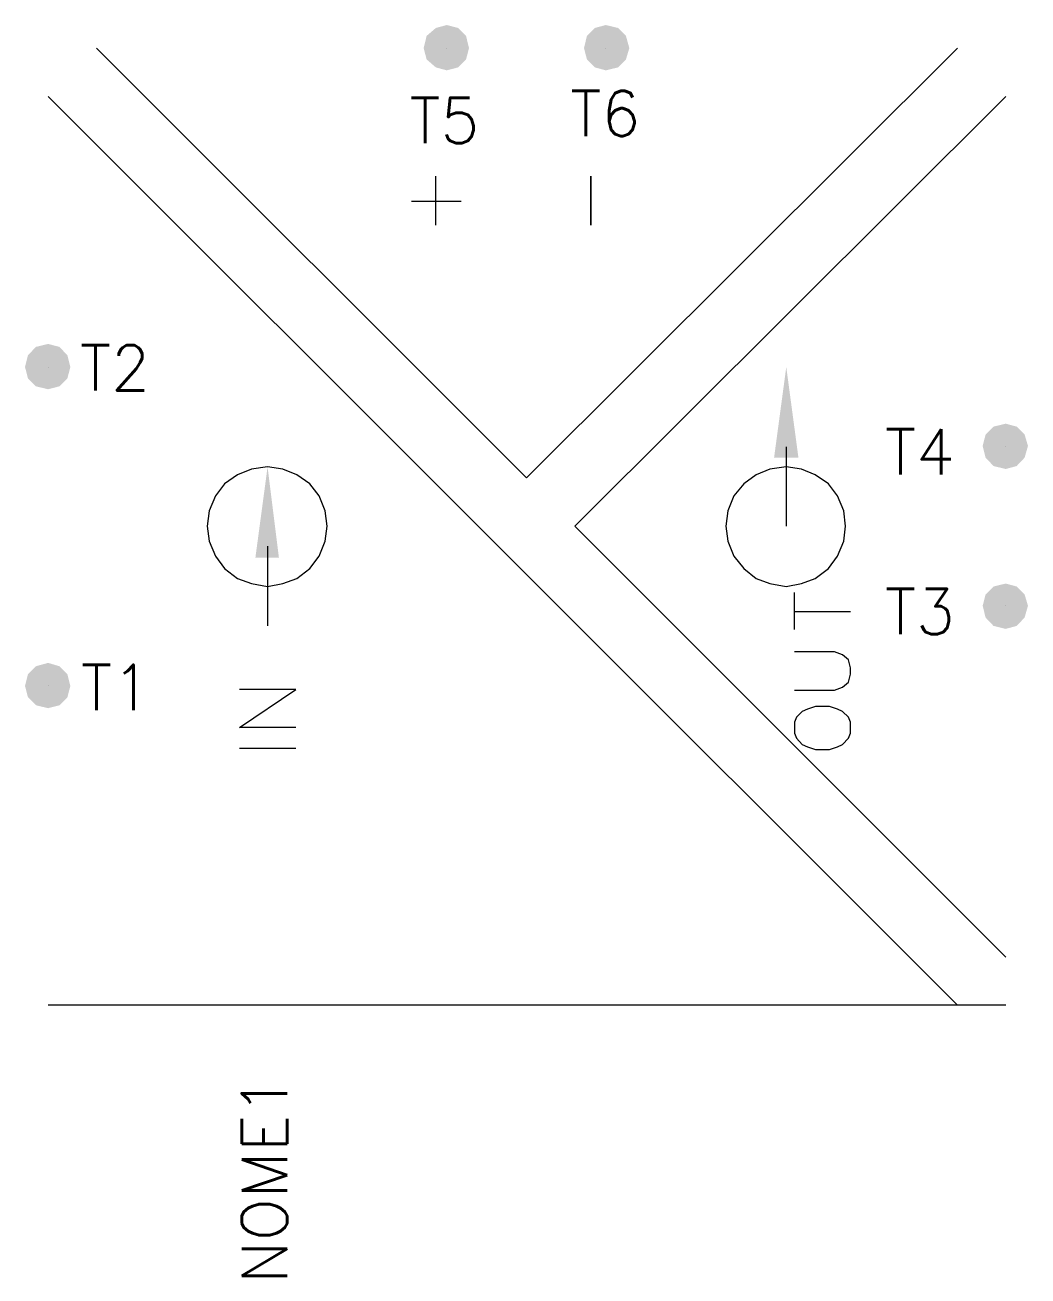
# Model space of a CAD drawing. Header units: millimetres. Extents: x 843.6 to 887.9, y -19 to 36.2.
import ezdxf

# ---------------------------------------------------------------- set-up
doc = ezdxf.new("R2010")
doc.units = ezdxf.units.MM
doc.styles.add('ROMANS', font='romans.shx')

msp = doc.modelspace()

# ---------------------------------------------------------------- hatches: boundary and pattern name
for points in [[(861.376, 34.704), (861.784, 34.352), (861.784, 36.094), (861.376, 35.742)], [(861.784, 34.352), (862.265, 34.222), (862.265, 36.223), (861.784, 36.094)], [(862.265, 34.222), (862.766, 34.352), (862.766, 36.094), (862.265, 36.223)], [(862.766, 34.352), (863.117, 34.704), (863.117, 35.742), (862.766, 36.094)], [(868.453, 34.704), (868.805, 34.352), (868.805, 36.094), (868.453, 35.742)], [(868.805, 34.352), (869.287, 34.222), (869.287, 36.223), (868.805, 36.094)], [(869.287, 34.222), (869.824, 34.352), (869.824, 36.094), (869.287, 36.223)], [(869.824, 34.352), (870.176, 34.704), (870.176, 35.742), (869.824, 36.094)], [(861.246, 35.204), (861.376, 34.704), (861.376, 35.742), (861.376, 35.742)], [(863.117, 34.704), (863.117, 35.742), (863.247, 35.204), (863.247, 35.204)], [(868.323, 35.204), (868.453, 34.704), (868.453, 35.742), (868.453, 35.742)], [(870.176, 34.704), (870.176, 35.742), (870.324, 35.204), (870.324, 35.204)], [(844.129, 20.273), (844.666, 20.143), (844.666, 22.144), (844.129, 22.014)], [(844.666, 20.143), (845.166, 20.273), (845.166, 22.014), (844.666, 22.144)], [(843.647, 21.125), (843.777, 20.625), (843.777, 21.644), (843.777, 21.644)], [(843.777, 20.625), (844.129, 20.273), (844.129, 22.014), (843.777, 21.644)], [(845.166, 20.273), (845.518, 20.625), (845.518, 21.644), (845.166, 22.014)], [(845.518, 20.625), (845.518, 21.644), (845.648, 21.125), (845.648, 21.125)], [(877.253, 21.125), (877.79, 17.123), (876.715, 17.123), (876.715, 17.123)], [(886.052, 17.124), (886.404, 16.753), (886.404, 18.494), (886.052, 18.142)], [(886.404, 16.753), (886.941, 16.623), (886.941, 18.624), (886.404, 18.494)], [(886.941, 16.623), (887.423, 16.753), (887.423, 18.494), (886.941, 18.624)], [(887.423, 16.753), (887.775, 17.124), (887.775, 18.142), (887.423, 18.494)], [(885.923, 17.642), (886.052, 17.124), (886.052, 18.142), (886.052, 18.142)], [(887.775, 17.124), (887.775, 18.142), (887.923, 17.642), (887.923, 17.642)], [(854.355, 16.716), (854.855, 12.714), (853.818, 12.714), (853.818, 12.714)], [(885.923, 10.584), (886.052, 10.065), (886.052, 11.084), (886.052, 11.084)], [(886.052, 10.065), (886.404, 9.695), (886.404, 11.436), (886.052, 11.084)], [(886.404, 9.695), (886.941, 9.565), (886.941, 11.566), (886.404, 11.436)], [(886.941, 9.565), (887.423, 9.695), (887.423, 11.436), (886.941, 11.566)], [(887.423, 9.695), (887.775, 10.065), (887.775, 11.084), (887.423, 11.436)], [(887.775, 10.065), (887.775, 11.084), (887.923, 10.584), (887.923, 10.584)], [(843.777, 6.545), (844.129, 6.193), (844.129, 7.916), (843.777, 7.564)], [(844.129, 6.193), (844.666, 6.064), (844.666, 8.064), (844.129, 7.916)], [(844.666, 6.064), (845.166, 6.193), (845.166, 7.916), (844.666, 8.064)], [(845.166, 6.193), (845.518, 6.545), (845.518, 7.564), (845.166, 7.916)], [(843.647, 7.045), (843.777, 6.545), (843.777, 7.564), (843.777, 7.564)], [(845.518, 6.545), (845.518, 7.564), (845.648, 7.045), (845.648, 7.045)]]:
    msp.add_hatch(color=7).paths.add_polyline_path(points)

# ---------------------------------------------------------------- linework, layer by layer
at = {"color": 7}
msp.add_line((886.941, -7.053), (844.666, -7.053), dxfattribs=at)
for points in [[(846.796, 35.204), (865.785, 16.234)], [(865.785, 16.234), (846.796, 35.204)], [(862.265, 35.204), (862.265, 35.204)], [(865.785, 16.234), (884.811, 35.204)], [(869.287, 35.204), (869.287, 35.204)], [(884.811, -7.053), (844.666, 33.074)], [(844.666, 33.074), (884.811, -7.053)], [(886.941, 33.074), (867.916, 14.104)], [(861.784, 27.387), (861.784, 29.554)], [(861.784, 27.387), (861.784, 29.554)], [(868.62, 27.387), (868.62, 29.554), (868.62, 27.387)], [(860.709, 28.442), (862.895, 28.442)], [(844.666, 21.125), (844.666, 21.125)], [(877.253, 17.605), (877.253, 14.104)], [(886.941, 17.605), (886.941, 17.605)], [(854.355, 16.716), (853.651, 16.623), (853.021, 16.364), (852.447, 15.975), (852.058, 15.437), (851.78, 14.771), (851.687, 14.104), (851.78, 13.437), (852.058, 12.77), (852.447, 12.233), (853.021, 11.788), (853.651, 11.566), (854.355, 11.436), (855.022, 11.566), (855.652, 11.788), (856.226, 12.233), (856.634, 12.77), (856.893, 13.437), (856.986, 14.104), (856.893, 14.771), (856.634, 15.437), (856.226, 15.975), (855.652, 16.364), (855.022, 16.623), (854.355, 16.716)], [(877.253, 16.716), (876.53, 16.623), (875.919, 16.364), (875.381, 15.975), (874.937, 15.437), (874.677, 14.771), (874.585, 14.104), (874.677, 13.437), (874.937, 12.77), (875.381, 12.233), (875.919, 11.788), (876.53, 11.566), (877.253, 11.436), (877.919, 11.566), (878.531, 11.788), (879.124, 12.233), (879.513, 12.77), (879.791, 13.437), (879.865, 14.104), (879.791, 14.771), (879.513, 15.437), (879.124, 15.975), (878.531, 16.364), (877.919, 16.623), (877.253, 16.716)], [(886.941, -4.922), (867.916, 14.104), (886.941, -4.922)], [(854.355, 13.214), (854.355, 9.695)], [(877.61, 9.534), (877.61, 11.164)], [(886.941, 10.584), (886.941, 10.584)], [(877.61, 10.33), (880.093, 10.33)], [(877.61, 6.866), (879.389, 6.866), (879.741, 6.996), (880, 7.218), (880.093, 7.57), (880.093, 7.848), (880, 8.2), (879.741, 8.422), (879.389, 8.552), (877.61, 8.552)], [(844.666, 7.045), (844.666, 7.045)], [(855.596, 5.207), (853.114, 5.207), (855.596, 6.893), (853.114, 6.893)], [(877.61, 4.958), (877.703, 4.736), (877.962, 4.458), (878.185, 4.365), (878.537, 4.236), (879.166, 4.236), (879.518, 4.365), (879.741, 4.458), (880, 4.736), (880.093, 4.958), (880.093, 5.44), (880, 5.662), (879.741, 5.921), (879.518, 6.014), (879.166, 6.144), (878.537, 6.144), (878.185, 6.014), (877.962, 5.921), (877.703, 5.662), (877.61, 5.44), (877.61, 4.958)], [(855.596, 4.281), (853.114, 4.281)]]:
    msp.add_lwpolyline(points, dxfattribs=at)

# ---------------------------------------------------------------- texts
at = {"style": 'ROMANS'}
for tag, p in [('T6', (867.722, 31.313)), ('T5', (860.619, 31.014)), ('T2', (846.074, 20.089)), ('T4', (881.607, 16.387)), ('T3', (881.607, 9.329)), ('T1', (846.117, 5.98))]:
    msp.add_attdef(tag, p, '', height=2, dxfattribs=at)
msp.add_attdef('NOME1', (855.218, -19.345), '', height=2, rotation=90, dxfattribs=at)

doc.saveas('drawing.dxf')
